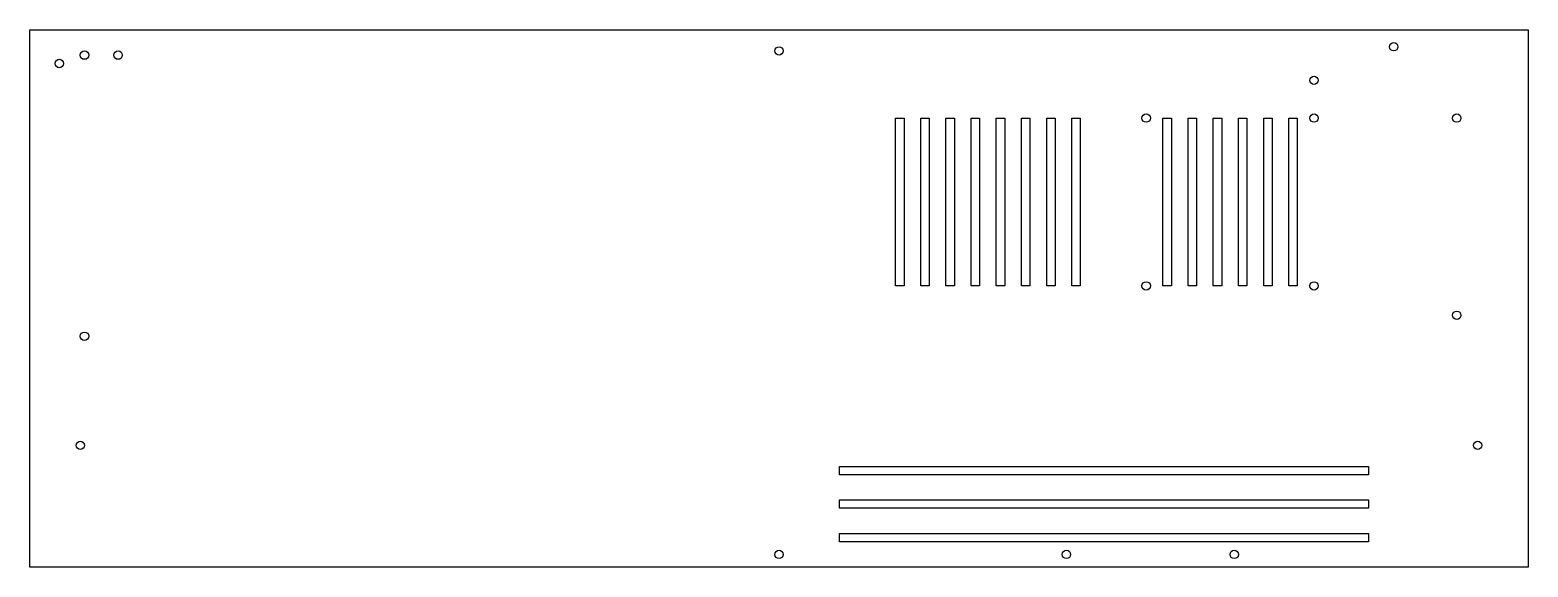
# Model space of a CAD drawing. Extents: x -178 to 178, y -64 to 64.
import ezdxf

# ---------------------------------------------------------------- set-up
doc = ezdxf.new("R2010")
doc.units = 0
doc.layers.add('Sketch', color=7, linetype='CONTINUOUS')

msp = doc.modelspace()

# ---------------------------------------------------------------- linework, layer by layer
at = {"layer": 'Sketch'}
for p, q in [((-178.5, 64), (178.5, 64)), ((-178.5, -64), (-178.5, 64)), ((178.5, 64), (178.5, -64)), ((27.7905, 43), (29.7905, 43)), ((27.7905, 3), (27.7905, 43)), ((29.7905, 43), (29.7905, 3)), ((33.7905, 43), (35.7905, 43)), ((33.7905, 3), (33.7905, 43)), ((35.7905, 43), (35.7905, 3)), ((39.7905, 43), (41.7905, 43)), ((39.7905, 3), (39.7905, 43)), ((41.7905, 43), (41.7905, 3)), ((45.7905, 43), (47.7905, 43)), ((45.7905, 3), (45.7905, 43)), ((47.7905, 43), (47.7905, 3)), ((51.7905, 43), (53.7905, 43)), ((51.7905, 3), (51.7905, 43)), ((53.7905, 43), (53.7905, 3)), ((57.7905, 43), (59.7905, 43)), ((57.7905, 3), (57.7905, 43)), ((59.7905, 43), (59.7905, 3)), ((63.7905, 43), (65.7905, 43)), ((63.7905, 3), (63.7905, 43)), ((65.7905, 43), (65.7905, 3)), ((69.7905, 43), (71.7905, 43)), ((69.7905, 3), (69.7905, 43)), ((71.7905, 43), (71.7905, 3)), ((91.5, 43), (93.5, 43)), ((91.5, 3), (91.5, 43)), ((93.5, 43), (93.5, 3)), ((97.5, 43), (99.5, 43)), ((97.5, 3), (97.5, 43)), ((99.5, 43), (99.5, 3)), ((103.5, 43), (105.5, 43)), ((103.5, 3), (103.5, 43)), ((105.5, 43), (105.5, 3)), ((109.5, 43), (111.5, 43)), ((109.5, 3), (109.5, 43)), ((111.5, 43), (111.5, 3)), ((115.5, 43), (117.5, 43)), ((115.5, 3), (115.5, 43)), ((117.5, 43), (117.5, 3)), ((121.5, 43), (123.5, 43)), ((121.5, 3), (121.5, 43)), ((123.5, 43), (123.5, 3)), ((29.7905, 3), (27.7905, 3)), ((35.7905, 3), (33.7905, 3)), ((41.7905, 3), (39.7905, 3)), ((47.7905, 3), (45.7905, 3)), ((53.7905, 3), (51.7905, 3)), ((59.7905, 3), (57.7905, 3)), ((65.7905, 3), (63.7905, 3)), ((71.7905, 3), (69.7905, 3)), ((93.5, 3), (91.5, 3)), ((99.5, 3), (97.5, 3)), ((105.5, 3), (103.5, 3)), ((111.5, 3), (109.5, 3)), ((117.5, 3), (115.5, 3)), ((123.5, 3), (121.5, 3)), ((14.4557, -40), (140.456, -40)), ((14.4557, -42), (14.4557, -40)), ((140.456, -42), (14.4557, -42)), ((140.456, -40), (140.456, -42)), ((14.4557, -48), (140.456, -48)), ((14.4557, -50), (14.4557, -48)), ((140.456, -48), (140.456, -50)), ((140.456, -50), (14.4557, -50)), ((14.4557, -56), (140.456, -56)), ((14.4557, -58), (14.4557, -56)), ((140.456, -56), (140.456, -58)), ((140.456, -58), (14.4557, -58)), ((178.5, -64), (-178.5, -64))]:
    msp.add_line(p, q, dxfattribs=at)
for centre, radius in [((146.5, 60), 1), ((-165.5, 58), 1), ((-157.5, 58), 1), ((0, 59), 1), ((-171.5, 56), 1), ((127.5, 52), 1), ((87.5, 43), 1), ((127.5, 43), 1), ((161.5, 43), 1), ((87.5, 3), 1), ((127.5, 3), 1), ((161.5, -4), 1), ((-165.5, -9), 1), ((-166.5, -35), 1), ((166.5, -35), 1), ((0, -61), 1), ((68.5, -61), 1), ((108.5, -61), 1), ((0, -61), 0)]:
    msp.add_circle(centre, radius, dxfattribs=at)

doc.saveas('drawing.dxf')
